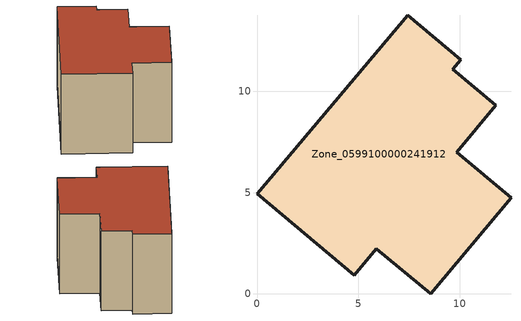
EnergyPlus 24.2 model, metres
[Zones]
Zone_0599100000241912
 floor ground (C_G): 4.79,0.92 0,4.93 7.43,13.74 10.05,11.54 9.64,11.07 11.76,9.31 9.84,6.99 12.52,4.75 8.55,0 5.88,2.23 z0
 wall outside (C_F): 0,4.93 4.79,0.92 5.88,2.23 8.55,0 12.52,4.75 9.84,6.99 11.76,9.31 9.64,11.07 10.05,11.54 7.43,13.74 0,4.93 z0:8.16
 roof outside (C_R): 11.76,9.31 9.64,11.07 10.05,11.54 7.43,13.74 0,4.93 4.79,0.92 5.88,2.23 8.55,0 12.52,4.75 9.84,6.99 z8.16
[BUILDING]
Pand.0599100000241912: North Axis=0; Terrain=City; Loads Convergence Tolerance Value=0.04; Temperature Convergence Tolerance Value=0.4; Solar Distribution=FullExterior; Maximum Number of Warmup Days=25; Minimum Number of Warmup Days=1
[Site:Location]
Rotterdam.The.Hague.AP_ZH_NLD Design_Conditions: Latitude=51.96; Longitude=4.45; Time Zone=1; Elevation=-4.5
[SITE:GROUNDTEMPERATURE:BUILDINGSURFACE]
18, 18, 18, 18, 18, 18, 18, 18, 18, 18, 18, 18
[MATERIAL] Thermal Absorptance=0.9; Solar Absorptance=0.7; Visible Absorptance=0.7
Name | Roughness | Thickness | Conductivity | Density | Specific Heat
G.TC.1946-1964 | MediumSmooth | 0.15 | 1 | 540 | 1210
F.TC.1946-1964 | Rough | 0.3 | 0.857143 | 1920 | 840
R.TC.1946-1964 | MediumRough | 0.2 | 0.235294 | 1500 | 1000
[CONSTRUCTION]
C_G: G.TC.1946-1964
C_F: F.TC.1946-1964
C_R: R.TC.1946-1964
[ZONE]
Zone_0599100000241912: Type=1; Multiplier=1; Ceiling Height=Autocalculate; Volume=Autocalculate; Floor Area=autocalculate; Part of Total Floor Area=Yes
[ZONEINFILTRATION:DESIGNFLOWRATE]
Infil_Zone_0599100000241912: Zone or ZoneList or Space or SpaceList=Zone_0599100000241912; Schedule=AlwaysOn; Design Flow Rate Calculation Method=Flow/Area; Flow Rate per Floor Area=0.003; Constant Term Coefficient=1; Temperature Term Coefficient=0; Velocity Term Coefficient=0; Velocity Squared Term Coefficient=0
[HVACTEMPLATE:ZONE:IDEALLOADSAIRSYSTEM]
Zone_0599100000241912: Maximum Heating Supply Air Temperature=50; Minimum Cooling Supply Air Temperature=13; Maximum Heating Supply Air Humidity Ratio=0.0156; Minimum Cooling Supply Air Humidity Ratio=0.0077; Heating Limit=NoLimit; Cooling Limit=NoLimit; Dehumidification Control Type=ConstantSensibleHeatRatio; Cooling Sensible Heat Ratio=0.7; Dehumidification Setpoint=60; Humidification Control Type=None; Humidification Setpoint=30; Outdoor Air Method=None; Outdoor Air Flow Rate per Person=0.00944; Outdoor Air Flow Rate per Zone Floor Area=0; Outdoor Air Flow Rate per Zone=0; Demand Controlled Ventilation Type=None; Outdoor Air Economizer Type=NoEconomizer; Heat Recovery Type=None; Sensible Heat Recovery Effectiveness=0.7; Latent Heat Recovery Effectiveness=0.65
[ZONECONTROL:THERMOSTAT]
ThermostatControl_Zone_0599100000241912: Zone or ZoneList=Zone_0599100000241912; Control Type Schedule=DualSetpointControlType; Control 1=Thermostat_Zone_0599100000241912; Temperature Difference Between Cutout And Setpoint=0
[THERMOSTATSETPOINT:DUALSETPOINT]
Thermostat_Zone_0599100000241912: Heating Setpoint Temperature Schedule=HeatingSetpoint_Zone_0599100000241912; Cooling Setpoint Temperature Schedule=CoolingSetpoint_Zone_0599100000241912
[SCHEDULE:COMPACT]
HeatingSetpoint_Zone_0599100000241912: Through: 12/31, For: AllDays, Until: 24:00, 21
CoolingSetpoint_Zone_0599100000241912: Through: 12/31, For: AllDays, Until: 24:00, 24
DualSetpointControlType: Through: 12/31, For: AllDays, Until: 24:00, 4
AlwaysOn: Through: 12/31, For: AllDays, Until: 24:00, 1
